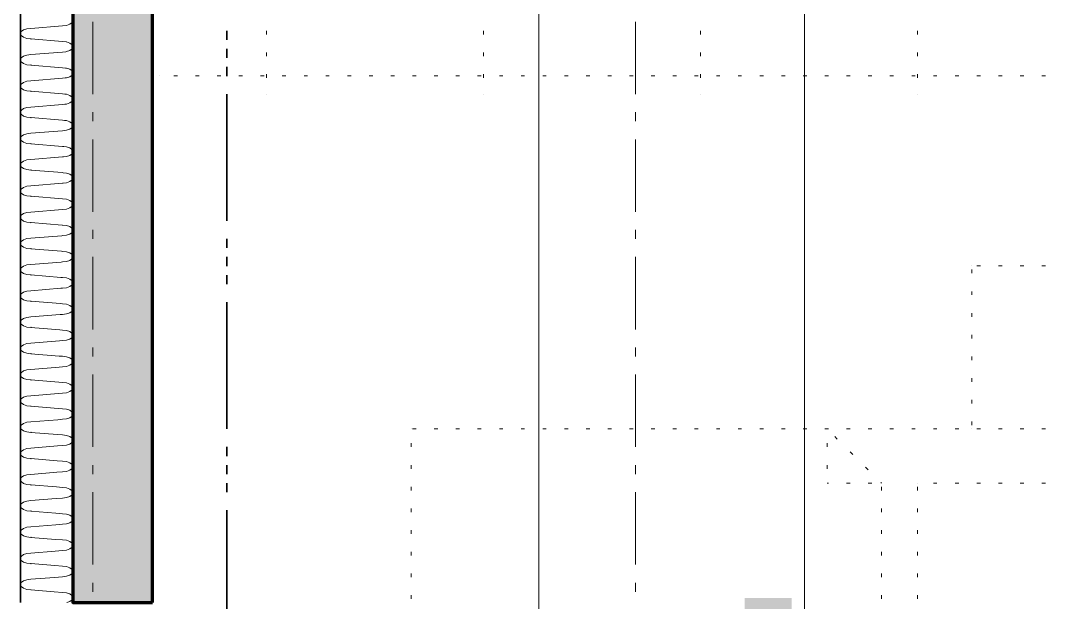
# Model space of a CAD drawing. Header units: millimetres. Extents: x 0 to 594, y 0 to 420.
# Drawn here: x 95.86 to 121.82, y 243.87 to 258.6 of the extents above; entities that cross this region are included whole.
import ezdxf

# ---------------------------------------------------------------- set-up
doc = ezdxf.new("R2010")
doc.units = ezdxf.units.MM
doc.header["$LTSCALE"] = 8
for name, color, linetype in [('PDF_Koty delkove', 7, 'Continuous'), ('PDF_Nabytek', 7, 'Continuous'), ('PDF_Osy hlavni', 7, 'Continuous'), ('PDF_Pozarni useky', 7, 'Continuous'), ('PDF_Steny obvodove nosne', 7, 'Continuous'), ('PDF_Zatepleni', 7, 'Continuous')]:
    doc.layers.add(name, color=color, linetype=linetype)

msp = doc.modelspace()

# ---------------------------------------------------------------- linework, layer by layer
at = {"layer": 'PDF_Koty delkove', "lineweight": 18}
for points in [[(115.713, 135.687), (115.713, 140.359), (115.713, 148.079), (115.713, 189.557), (115.713, 190.885), (115.713, 201.28), (115.713, 202.288), (115.713, 221.567), (115.713, 222.895), (115.713, 262.69), (115.713, 265.045), (115.713, 266.262), (115.713, 328.13), (115.713, 331.61)], [(108.99, 145.32), (108.99, 154.118), (108.99, 156.524), (108.99, 167.628), (108.99, 200.96), (108.99, 202.288), (108.99, 215.614), (108.99, 216.942), (108.99, 262.69), (108.99, 266.17)]]:
    msp.add_lwpolyline(points, dxfattribs=at)
at = {"layer": 'PDF_Koty delkove', "color": 7, "lineweight": 18, "true_color": 0xffffff, "transparency": 33554559}
msp.add_solid([(115.392, 241.603), (115.392, 243.982), (114.201, 241.603), (114.201, 243.982)], dxfattribs=at)
at = {"layer": 'PDF_Nabytek', "lineweight": 13}
for points in [[(102.09, 258.247), (102.09, 258.338)], [(107.586, 258.247), (107.586, 258.338)], [(113.081, 258.247), (113.081, 258.338)], [(118.576, 258.247), (118.576, 258.338)], [(102.09, 257.697), (102.09, 257.789)], [(107.586, 257.697), (107.586, 257.789)], [(113.081, 257.697), (113.081, 257.789)], [(118.576, 257.697), (118.576, 257.789)], [(102.09, 257.148), (102.09, 257.239)], [(107.586, 257.148), (107.586, 257.239)], [(113.081, 257.148), (113.081, 257.239)], [(118.576, 257.148), (118.576, 257.239)], [(99.388, 257.195), (99.388, 257.195)], [(99.835, 257.195), (99.744, 257.195)], [(100.385, 257.195), (100.293, 257.195)], [(100.934, 257.195), (100.843, 257.195)], [(101.484, 257.195), (101.392, 257.195)], [(102.033, 257.195), (101.942, 257.195)], [(102.583, 257.195), (102.491, 257.195)], [(103.133, 257.195), (103.041, 257.195)], [(103.682, 257.195), (103.591, 257.195)], [(104.232, 257.195), (104.14, 257.195)], [(104.781, 257.195), (104.69, 257.195)], [(105.331, 257.195), (105.239, 257.195)], [(105.88, 257.195), (105.789, 257.195)], [(106.43, 257.195), (106.338, 257.195)], [(106.979, 257.195), (106.888, 257.195)], [(107.529, 257.195), (107.437, 257.195)], [(108.078, 257.195), (107.987, 257.195)], [(108.628, 257.195), (108.536, 257.195)], [(109.177, 257.195), (109.086, 257.195)], [(109.727, 257.195), (109.635, 257.195)], [(110.276, 257.195), (110.185, 257.195)], [(110.826, 257.195), (110.734, 257.195)], [(111.375, 257.195), (111.284, 257.195)], [(111.925, 257.195), (111.833, 257.195)], [(112.475, 257.195), (112.383, 257.195)], [(113.024, 257.195), (112.932, 257.195)], [(113.574, 257.195), (113.482, 257.195)], [(114.123, 257.195), (114.032, 257.195)], [(114.673, 257.195), (114.581, 257.195)], [(115.222, 257.195), (115.131, 257.195)], [(115.772, 257.195), (115.68, 257.195)], [(116.321, 257.195), (116.23, 257.195)], [(116.871, 257.195), (116.779, 257.195)], [(117.42, 257.195), (117.329, 257.195)], [(117.97, 257.195), (117.878, 257.195)], [(118.519, 257.195), (118.428, 257.195)], [(119.069, 257.195), (118.977, 257.195)], [(119.618, 257.195), (119.527, 257.195)], [(120.168, 257.195), (120.076, 257.195)], [(120.717, 257.195), (120.626, 257.195)], [(121.267, 257.195), (121.175, 257.195)], [(121.816, 257.195), (121.725, 257.195)], [(102.09, 256.737), (102.09, 256.737)], [(107.586, 256.737), (107.586, 256.737)], [(113.081, 256.737), (113.081, 256.737)], [(118.576, 256.737), (118.576, 256.737)], [(119.95, 252.386), (119.95, 252.386)], [(119.95, 252.386), (119.95, 252.386)], [(119.95, 252.201), (119.95, 252.293)], [(120.168, 252.386), (120.076, 252.386)], [(120.717, 252.386), (120.626, 252.386)], [(121.267, 252.386), (121.175, 252.386)], [(121.816, 252.386), (121.725, 252.386)], [(119.95, 251.652), (119.95, 251.743)], [(119.95, 251.102), (119.95, 251.194)], [(119.95, 250.553), (119.95, 250.644)], [(119.95, 250.003), (119.95, 250.095)], [(119.95, 249.454), (119.95, 249.545)], [(119.95, 248.904), (119.95, 248.996)], [(119.95, 248.354), (119.95, 248.446)], [(105.754, 248.265), (105.754, 248.265)], [(105.754, 248.265), (105.754, 248.265)], [(105.88, 248.265), (105.789, 248.265)], [(106.43, 248.265), (106.338, 248.265)], [(106.979, 248.265), (106.888, 248.265)], [(107.529, 248.265), (107.437, 248.265)], [(108.078, 248.265), (107.987, 248.265)], [(108.628, 248.265), (108.536, 248.265)], [(109.177, 248.265), (109.086, 248.265)], [(109.727, 248.265), (109.635, 248.265)], [(110.276, 248.265), (110.185, 248.265)], [(110.826, 248.265), (110.734, 248.265)], [(111.375, 248.265), (111.284, 248.265)], [(111.925, 248.265), (111.833, 248.265)], [(112.475, 248.265), (112.383, 248.265)], [(113.024, 248.265), (112.932, 248.265)], [(113.574, 248.265), (113.482, 248.265)], [(114.123, 248.265), (114.032, 248.265)], [(114.673, 248.265), (114.581, 248.265)], [(115.222, 248.265), (115.131, 248.265)], [(115.772, 248.265), (115.68, 248.265)], [(116.321, 248.265), (116.23, 248.265)], [(116.286, 248.265), (116.286, 248.265)], [(116.286, 248.265), (116.286, 248.265)], [(116.871, 248.265), (116.779, 248.265)], [(117.42, 248.265), (117.329, 248.265)], [(117.97, 248.265), (117.878, 248.265)], [(118.519, 248.265), (118.428, 248.265)], [(119.069, 248.265), (118.977, 248.265)], [(119.618, 248.265), (119.527, 248.265)], [(119.95, 248.265), (119.95, 248.265)], [(120.168, 248.265), (120.076, 248.265)], [(120.717, 248.265), (120.626, 248.265)], [(121.267, 248.265), (121.175, 248.265)], [(121.816, 248.265), (121.725, 248.265)], [(105.754, 247.805), (105.754, 247.897)], [(116.286, 247.805), (116.286, 247.897)], [(116.545, 248.005), (116.481, 248.07)], [(116.934, 247.617), (116.869, 247.682)], [(105.754, 247.255), (105.754, 247.347)], [(116.286, 247.255), (116.286, 247.347)], [(117.323, 247.228), (117.258, 247.293)], [(116.321, 246.891), (116.286, 246.891)], [(116.286, 246.891), (116.286, 246.891)], [(116.286, 246.891), (116.286, 246.891)], [(116.871, 246.891), (116.779, 246.891)], [(117.42, 246.891), (117.329, 246.891)], [(117.66, 246.891), (117.646, 246.904)], [(117.66, 246.891), (117.66, 246.891)], [(117.66, 246.891), (117.66, 246.891)], [(117.66, 246.891), (117.66, 246.891)], [(118.576, 246.891), (118.576, 246.891)], [(118.576, 246.891), (118.576, 246.891)], [(119.069, 246.891), (118.977, 246.891)], [(119.618, 246.891), (119.527, 246.891)], [(120.168, 246.891), (120.076, 246.891)], [(120.717, 246.891), (120.626, 246.891)], [(121.267, 246.891), (121.175, 246.891)], [(121.816, 246.891), (121.725, 246.891)], [(105.754, 246.706), (105.754, 246.797)], [(117.66, 246.706), (117.66, 246.797)], [(118.576, 246.706), (118.576, 246.797)], [(105.754, 246.156), (105.754, 246.248)], [(117.66, 246.156), (117.66, 246.248)], [(118.576, 246.156), (118.576, 246.248)], [(105.754, 245.607), (105.754, 245.698)], [(117.66, 245.607), (117.66, 245.698)], [(118.576, 245.607), (118.576, 245.698)], [(105.754, 245.057), (105.754, 245.149)], [(117.66, 245.057), (117.66, 245.149)], [(118.576, 245.057), (118.576, 245.149)], [(105.754, 244.508), (105.754, 244.599)], [(117.66, 244.508), (117.66, 244.599)], [(118.576, 244.508), (118.576, 244.599)], [(105.754, 243.958), (105.754, 244.05)], [(117.66, 243.958), (117.66, 244.05)], [(118.576, 243.958), (118.576, 244.05)]]:
    msp.add_lwpolyline(points, dxfattribs=at)
at = {"layer": 'PDF_Osy hlavni', "lineweight": 18}
for points in [[(97.694, 256.735), (97.694, 258.567)], [(111.432, 258.567), (111.432, 256.735), (111.432, 258.567)], [(97.694, 256.048), (97.694, 256.277)], [(111.432, 256.277), (111.432, 256.048), (111.432, 256.277)], [(97.694, 253.758), (97.694, 255.59)], [(111.432, 253.758), (111.432, 255.59)], [(111.432, 253.758), (111.432, 255.59)], [(97.694, 253.071), (97.694, 253.3)], [(111.432, 253.3), (111.432, 253.071), (111.432, 253.3)], [(97.694, 250.782), (97.694, 252.613)], [(111.432, 250.782), (111.432, 252.613)], [(111.432, 250.782), (111.432, 252.613)], [(97.694, 250.095), (97.694, 250.324)], [(111.432, 250.324), (111.432, 250.095), (111.432, 250.324)], [(97.694, 247.805), (97.694, 249.637)], [(111.432, 247.805), (111.432, 249.637)], [(111.432, 247.805), (111.432, 249.637)], [(97.694, 247.118), (97.694, 247.347)], [(111.432, 247.347), (111.432, 247.118), (111.432, 247.347)], [(97.694, 244.828), (97.694, 246.66)], [(111.432, 244.828), (111.432, 246.66)], [(111.432, 244.828), (111.432, 246.66)], [(97.694, 244.141), (97.694, 244.37)], [(111.432, 244.37), (111.432, 244.141), (111.432, 244.37)]]:
    msp.add_lwpolyline(points, dxfattribs=at)
at = {"layer": 'PDF_Pozarni useky', "lineweight": 35}
for points in [[(101.083, 258.109), (101.083, 258.338)], [(101.083, 257.651), (101.083, 257.88)], [(101.083, 257.193), (101.083, 257.422)], [(101.083, 253.529), (101.083, 256.735)], [(101.083, 252.842), (101.083, 253.071)], [(101.083, 252.384), (101.083, 252.613)], [(101.083, 251.926), (101.083, 252.155)], [(101.083, 248.263), (101.083, 251.468)], [(101.083, 247.576), (101.083, 247.805)], [(101.083, 247.118), (101.083, 247.347)], [(101.083, 246.66), (101.083, 246.889)], [(101.083, 242.997), (101.083, 246.202)]]:
    msp.add_lwpolyline(points, dxfattribs=at)
at = {"layer": 'PDF_Steny obvodove nosne', "lineweight": 70}
msp.add_lwpolyline([(99.205, 243.869), (99.205, 262.827), (99.251, 262.827), (110.516, 262.827), (112.531, 262.827), (112.531, 262.827), (112.531, 265.026), (112.531, 272.948), (111.341, 272.948), (110.654, 272.948), (110.516, 272.948), (110.516, 264.842), (109.188, 264.842), (99.205, 264.842), (97.19, 264.842), (97.19, 243.869), (97.328, 243.869), (98.015, 243.869), (99.205, 243.869)], dxfattribs=at)
at = {"layer": 'PDF_Steny obvodove nosne', "color": 9, "lineweight": 9, "true_color": 0xc0c0c0, "transparency": 33554559}
msp.add_solid([(99.205, 243.869), (99.205, 264.842), (97.19, 243.869), (97.19, 264.842)], dxfattribs=at)
at = {"layer": 'PDF_Zatepleni', "lineweight": 35}
for points in [[(97.19, 266.17), (95.862, 266.17), (95.862, 243.869)], [(97.19, 243.869), (97.19, 264.842)]]:
    msp.add_lwpolyline(points, dxfattribs=at)
at = {"layer": 'PDF_Zatepleni', "lineweight": 9}
for points in [[(96.925, 258.465), (97.025, 258.475), (97.027, 258.475), (97.113, 258.504), (97.171, 258.547), (97.19, 258.584)], [(96.128, 258.399), (96.026, 258.389), (95.94, 258.36), (95.883, 258.317), (95.862, 258.266)], [(95.862, 258.266), (95.883, 258.216), (95.94, 258.173), (96.026, 258.144), (96.128, 258.134)], [(96.128, 258.399), (96.925, 258.465)], [(96.925, 258.068), (96.128, 258.134)], [(96.925, 258.068), (96.925, 258.068)], [(97.19, 257.948), (97.171, 257.985), (97.113, 258.029), (97.027, 258.058), (97.016, 258.059), (96.925, 258.068)], [(96.128, 257.735), (96.026, 257.725), (95.94, 257.696), (95.883, 257.653), (95.862, 257.602)], [(96.128, 257.735), (96.925, 257.801)], [(96.925, 257.801), (97.01, 257.809), (97.027, 257.811), (97.113, 257.84), (97.171, 257.883), (97.19, 257.92)], [(95.862, 257.602), (95.883, 257.552), (95.94, 257.509), (96.026, 257.48), (96.128, 257.47)], [(96.925, 257.404), (96.128, 257.47)], [(96.925, 257.404), (96.925, 257.404)], [(97.19, 257.284), (97.171, 257.321), (97.113, 257.365), (97.027, 257.394), (97.001, 257.396), (96.925, 257.404)], [(96.925, 257.137), (96.996, 257.144), (97.027, 257.147), (97.113, 257.176), (97.171, 257.219), (97.19, 257.256)], [(96.128, 257.071), (96.026, 257.061), (95.94, 257.032), (95.883, 256.989), (95.862, 256.938)], [(96.128, 257.071), (96.925, 257.137)], [(95.862, 256.938), (95.883, 256.888), (95.94, 256.844), (96.026, 256.816), (96.128, 256.806)], [(96.925, 256.74), (96.128, 256.806)], [(96.925, 256.74), (96.925, 256.74)], [(97.19, 256.62), (97.171, 256.657), (97.113, 256.701), (97.027, 256.73), (96.987, 256.734), (96.925, 256.74)], [(96.128, 256.407), (96.925, 256.473)], [(96.925, 256.473), (96.982, 256.479), (97.027, 256.483), (97.113, 256.512), (97.171, 256.555), (97.19, 256.592)], [(95.883, 256.325), (95.862, 256.274)], [(95.862, 256.274), (95.883, 256.224), (95.94, 256.18), (96.026, 256.152), (96.128, 256.142)], [(96.128, 256.407), (96.026, 256.397), (95.94, 256.368), (95.883, 256.325)], [(96.925, 256.076), (96.128, 256.142)], [(96.925, 256.076), (96.925, 256.076)], [(97.19, 255.956), (97.171, 255.993), (97.113, 256.037), (97.027, 256.066), (96.973, 256.071), (96.925, 256.076)], [(96.925, 255.809), (96.967, 255.813), (97.027, 255.819), (97.113, 255.848), (97.171, 255.891), (97.19, 255.928)], [(96.128, 255.743), (96.026, 255.733), (95.94, 255.704), (95.883, 255.661), (95.862, 255.61)], [(96.128, 255.743), (96.925, 255.809)], [(95.862, 255.61), (95.883, 255.56), (95.94, 255.516), (96.026, 255.488), (96.128, 255.478)], [(96.925, 255.412), (96.128, 255.478)], [(96.925, 255.412), (96.925, 255.412)], [(97.19, 255.292), (97.171, 255.329), (97.113, 255.373), (97.027, 255.402), (96.959, 255.408), (96.925, 255.412)], [(96.128, 255.079), (96.925, 255.145)], [(96.925, 255.145), (96.953, 255.148), (97.027, 255.155), (97.113, 255.184), (97.171, 255.227), (97.19, 255.264)], [(96.128, 255.079), (96.026, 255.069), (95.94, 255.04), (95.883, 254.997), (95.862, 254.946)], [(95.862, 254.946), (95.883, 254.896), (95.94, 254.852), (96.026, 254.824), (96.128, 254.814)], [(96.925, 254.748), (96.128, 254.814)], [(96.925, 254.748), (96.925, 254.748)], [(97.19, 254.628), (97.171, 254.665), (97.113, 254.709), (97.027, 254.738), (96.944, 254.746), (96.925, 254.748)], [(96.128, 254.415), (96.026, 254.405), (95.94, 254.376), (95.883, 254.333), (95.862, 254.282)], [(96.128, 254.415), (96.925, 254.481)], [(96.925, 254.481), (96.939, 254.482), (97.027, 254.491)], [(97.027, 254.491), (97.113, 254.52), (97.171, 254.563), (97.19, 254.6)], [(95.862, 254.282), (95.883, 254.232), (95.94, 254.188), (96.026, 254.16), (96.128, 254.15)], [(96.925, 254.084), (96.128, 254.15)], [(96.925, 254.084), (96.925, 254.084)], [(97.19, 253.964), (97.171, 254.001), (97.113, 254.045), (97.027, 254.074), (96.93, 254.083), (96.925, 254.084)], [(96.925, 253.817), (97.027, 253.827), (97.113, 253.856), (97.171, 253.899), (97.19, 253.936)], [(96.128, 253.751), (96.026, 253.741), (95.94, 253.712), (95.883, 253.669), (95.862, 253.618)], [(95.862, 253.618), (95.883, 253.568), (95.94, 253.524), (96.026, 253.496), (96.128, 253.486)], [(96.128, 253.751), (96.924, 253.817), (96.925, 253.817)], [(96.925, 253.42), (96.916, 253.421), (96.128, 253.486)], [(96.925, 253.42), (96.925, 253.42)], [(97.19, 253.3), (97.171, 253.337), (97.113, 253.381), (97.027, 253.41), (96.925, 253.42)], [(96.128, 253.087), (96.026, 253.077), (95.94, 253.048), (95.883, 253.005), (95.862, 252.954)], [(96.128, 253.087), (96.91, 253.152), (96.925, 253.153)], [(96.925, 253.153), (97.027, 253.163), (97.113, 253.192), (97.171, 253.235), (97.19, 253.272)], [(95.862, 252.954), (95.883, 252.904), (95.94, 252.86), (96.026, 252.832), (96.128, 252.822)], [(96.925, 252.756), (96.902, 252.758), (96.128, 252.822)], [(96.925, 252.756), (96.925, 252.756)], [(97.19, 252.636), (97.171, 252.673), (97.113, 252.717), (97.027, 252.746), (96.925, 252.756)], [(96.925, 252.489), (97.027, 252.499), (97.113, 252.528), (97.171, 252.571), (97.19, 252.608)], [(96.128, 252.423), (96.026, 252.413), (95.94, 252.384), (95.883, 252.341), (95.862, 252.29)], [(95.862, 252.29), (95.883, 252.239), (95.94, 252.196), (96.026, 252.168)], [(96.128, 252.423), (96.896, 252.486), (96.925, 252.489)], [(96.026, 252.168), (96.128, 252.158)], [(96.925, 252.092), (96.887, 252.095), (96.128, 252.158)], [(96.925, 252.092), (96.925, 252.092)], [(97.19, 251.972), (97.171, 252.009), (97.113, 252.053), (97.027, 252.082), (96.925, 252.092)], [(96.128, 251.759), (96.026, 251.749), (95.94, 251.72), (95.883, 251.677), (95.862, 251.626)], [(96.128, 251.759), (96.881, 251.821), (96.925, 251.825)], [(96.925, 251.825), (97.027, 251.835), (97.113, 251.864), (97.171, 251.907), (97.19, 251.944)], [(95.862, 251.626), (95.883, 251.575), (95.94, 251.532), (96.026, 251.504), (96.128, 251.494)], [(96.925, 251.428), (96.873, 251.432), (96.128, 251.494)], [(96.925, 251.428), (96.925, 251.428)], [(97.19, 251.308), (97.171, 251.345), (97.113, 251.389), (97.027, 251.418), (96.925, 251.428)], [(96.925, 251.161), (97.027, 251.171), (97.113, 251.2), (97.171, 251.243), (97.19, 251.28)], [(96.128, 251.095), (96.026, 251.085), (95.94, 251.056), (95.883, 251.013), (95.862, 250.962)], [(96.128, 251.095), (96.867, 251.156), (96.925, 251.161)], [(95.862, 250.962), (95.883, 250.911), (95.94, 250.868), (96.026, 250.84), (96.128, 250.829)], [(96.925, 250.764), (96.859, 250.769), (96.128, 250.829)], [(96.925, 250.764), (96.925, 250.764)], [(97.19, 250.644), (97.171, 250.681), (97.113, 250.725), (97.027, 250.754), (96.925, 250.764)], [(96.128, 250.431), (96.853, 250.491), (96.925, 250.497)], [(96.925, 250.497), (97.027, 250.507), (97.113, 250.536), (97.171, 250.579), (97.19, 250.616)], [(96.128, 250.431), (96.026, 250.421), (95.94, 250.392), (95.883, 250.349), (95.862, 250.298)], [(95.862, 250.298), (95.883, 250.247), (95.94, 250.204), (96.026, 250.176), (96.128, 250.165)], [(96.925, 250.1), (96.844, 250.106), (96.128, 250.165)], [(96.925, 250.1), (96.925, 250.1)], [(96.925, 250.1), (96.925, 250.1)], [(97.19, 249.98), (97.171, 250.017), (97.113, 250.061), (97.027, 250.09), (96.925, 250.1)], [(96.925, 249.833), (97.027, 249.843), (97.113, 249.872), (97.171, 249.915), (97.19, 249.952)], [(96.128, 249.767), (96.026, 249.757), (95.94, 249.728), (95.883, 249.685), (95.862, 249.634)], [(96.128, 249.767), (96.838, 249.826), (96.925, 249.833)], [(95.862, 249.634), (95.883, 249.583), (95.94, 249.54), (96.026, 249.512), (96.128, 249.501)], [(96.925, 249.436), (96.83, 249.444), (96.128, 249.501)], [(96.925, 249.436), (96.925, 249.436)], [(97.19, 249.316), (97.171, 249.353), (97.113, 249.397), (97.027, 249.426), (96.925, 249.436)], [(96.128, 249.103), (96.824, 249.161), (96.925, 249.169)], [(96.925, 249.169), (97.027, 249.179), (97.113, 249.208), (97.171, 249.251), (97.19, 249.288)], [(96.128, 249.103), (96.026, 249.093), (95.94, 249.064), (95.883, 249.021), (95.862, 248.97)], [(95.862, 248.97), (95.883, 248.919), (95.94, 248.876), (96.026, 248.848), (96.128, 248.837)], [(96.925, 248.772), (96.816, 248.781), (96.128, 248.837)], [(96.925, 248.772), (96.925, 248.772)], [(97.19, 248.652), (97.171, 248.689), (97.113, 248.733), (97.027, 248.762), (96.925, 248.772)], [(96.128, 248.439), (96.026, 248.429), (95.94, 248.4), (95.883, 248.357), (95.862, 248.306)], [(96.128, 248.439), (96.81, 248.495), (96.925, 248.505)], [(96.925, 248.505), (97.027, 248.515), (97.113, 248.544), (97.171, 248.587), (97.19, 248.624)], [(95.862, 248.306), (95.883, 248.255), (95.94, 248.212), (96.026, 248.184), (96.128, 248.173)], [(96.925, 248.108), (96.802, 248.118), (96.128, 248.173)], [(96.925, 248.108), (96.925, 248.108)], [(97.19, 247.988), (97.171, 248.025), (97.113, 248.069), (97.027, 248.098), (96.925, 248.108)], [(96.925, 247.841), (97.027, 247.851), (97.113, 247.88), (97.171, 247.923), (97.19, 247.96)], [(96.128, 247.775), (96.026, 247.765), (95.94, 247.736), (95.883, 247.693), (95.862, 247.642)], [(95.862, 247.642), (95.883, 247.591), (95.94, 247.548), (96.026, 247.52), (96.128, 247.509)], [(96.128, 247.775), (96.795, 247.83), (96.925, 247.841)], [(96.925, 247.444), (96.787, 247.455), (96.128, 247.509)], [(96.925, 247.444), (96.925, 247.444)], [(97.19, 247.324), (97.171, 247.361), (97.113, 247.405), (97.027, 247.434), (96.925, 247.444)], [(96.128, 247.111), (96.026, 247.101), (95.94, 247.072), (95.883, 247.029), (95.862, 246.978)], [(96.128, 247.111), (96.781, 247.165), (96.925, 247.177)], [(96.925, 247.177), (97.027, 247.187), (97.113, 247.216), (97.171, 247.259), (97.19, 247.296)], [(95.862, 246.978), (95.883, 246.927), (95.94, 246.884), (96.026, 246.856), (96.128, 246.845)], [(96.925, 246.78), (96.773, 246.792), (96.128, 246.845)], [(96.925, 246.78), (96.925, 246.78)], [(97.19, 246.66), (97.171, 246.697), (97.113, 246.741), (97.027, 246.77), (96.925, 246.78)], [(96.925, 246.513), (97.027, 246.523), (97.113, 246.552), (97.171, 246.595), (97.19, 246.632)], [(96.128, 246.447), (96.026, 246.437), (95.94, 246.408), (95.883, 246.365), (95.862, 246.314)], [(95.862, 246.314), (95.883, 246.263), (95.94, 246.22), (96.026, 246.192), (96.128, 246.181)], [(96.128, 246.447), (96.767, 246.5), (96.925, 246.513)], [(96.925, 246.116), (96.759, 246.129), (96.128, 246.181)], [(96.925, 246.116), (96.925, 246.116)], [(97.19, 245.996), (97.171, 246.033), (97.113, 246.077), (97.027, 246.106), (96.925, 246.116)], [(96.128, 245.783), (96.753, 245.835), (96.925, 245.849)], [(96.925, 245.849), (97.027, 245.859), (97.113, 245.888), (97.171, 245.931), (97.19, 245.968)], [(96.128, 245.783), (96.026, 245.773), (95.94, 245.744), (95.883, 245.701), (95.862, 245.65)], [(95.862, 245.65), (95.883, 245.599), (95.94, 245.556), (96.026, 245.528), (96.128, 245.517)], [(96.925, 245.452), (96.745, 245.467), (96.128, 245.517)], [(96.925, 245.452), (96.925, 245.452)], [(97.19, 245.332), (97.171, 245.369), (97.113, 245.413), (97.027, 245.442), (96.925, 245.452)], [(96.925, 245.185), (97.027, 245.195), (97.113, 245.224), (97.171, 245.267), (97.19, 245.304)], [(96.128, 245.119), (96.026, 245.109), (95.94, 245.08), (95.883, 245.037), (95.862, 244.986)], [(96.128, 245.119), (96.738, 245.169), (96.925, 245.185)], [(95.862, 244.986), (95.883, 244.935), (95.94, 244.892), (96.026, 244.863), (96.128, 244.853)], [(96.925, 244.788), (96.73, 244.804), (96.128, 244.853)], [(96.925, 244.788), (96.925, 244.788)], [(97.19, 244.668), (97.171, 244.705), (97.113, 244.749), (97.027, 244.777), (96.925, 244.788)], [(96.128, 244.455), (96.724, 244.504), (96.925, 244.521)], [(96.925, 244.521), (97.027, 244.531), (97.113, 244.56), (97.171, 244.603), (97.19, 244.64)], [(96.128, 244.455), (96.026, 244.445), (95.94, 244.416), (95.883, 244.373), (95.862, 244.322)], [(95.862, 244.322), (95.883, 244.271), (95.94, 244.228), (96.026, 244.199), (96.128, 244.189)], [(96.716, 244.141), (96.128, 244.189)], [(96.925, 244.124), (96.716, 244.141)], [(96.925, 244.124), (96.925, 244.124)], [(97.19, 244.004), (97.171, 244.041), (97.113, 244.085), (97.027, 244.113), (96.925, 244.124)], [(97.033, 243.869), (97.113, 243.896), (97.171, 243.939), (97.19, 243.976)]]:
    msp.add_lwpolyline(points, dxfattribs=at)
at = {"layer": 'PDF_Zatepleni', "lineweight": 9, "transparency": 33554559}
for points in [[(96.128, 258.113), (96.107, 258.134), (96.149, 258.134), (96.128, 258.154)], [(96.128, 257.449), (96.107, 257.47), (96.149, 257.47), (96.128, 257.49)], [(96.128, 256.785), (96.107, 256.806), (96.149, 256.806), (96.128, 256.826)], [(96.128, 256.121), (96.107, 256.142), (96.149, 256.142), (96.128, 256.162)], [(96.128, 255.457), (96.107, 255.478), (96.149, 255.478), (96.128, 255.498)], [(96.128, 254.793), (96.107, 254.814), (96.149, 254.814), (96.128, 254.834)], [(96.128, 254.129), (96.107, 254.15), (96.149, 254.15), (96.128, 254.17)], [(96.128, 253.465), (96.107, 253.486), (96.149, 253.486), (96.128, 253.506)], [(96.128, 252.801), (96.107, 252.822), (96.149, 252.822), (96.128, 252.842)], [(96.128, 252.137), (96.107, 252.158), (96.149, 252.158), (96.128, 252.178)], [(96.128, 251.473), (96.107, 251.494), (96.149, 251.494), (96.128, 251.514)], [(96.128, 250.809), (96.107, 250.829), (96.149, 250.829), (96.128, 250.85)], [(96.128, 250.145), (96.107, 250.165), (96.149, 250.165), (96.128, 250.186)], [(96.128, 249.481), (96.107, 249.501), (96.149, 249.501), (96.128, 249.522)], [(96.128, 248.817), (96.107, 248.837), (96.149, 248.837), (96.128, 248.858)], [(96.128, 248.153), (96.107, 248.173), (96.149, 248.173), (96.128, 248.194)], [(96.128, 247.489), (96.107, 247.509), (96.149, 247.509), (96.128, 247.53)], [(96.128, 246.825), (96.107, 246.845), (96.149, 246.845), (96.128, 246.866)], [(96.128, 246.161), (96.107, 246.181), (96.149, 246.181), (96.128, 246.202)], [(96.128, 245.497), (96.107, 245.517), (96.149, 245.517), (96.128, 245.538)], [(96.128, 244.833), (96.107, 244.853), (96.149, 244.853), (96.128, 244.874)], [(96.128, 244.169), (96.107, 244.189), (96.149, 244.189), (96.128, 244.21)]]:
    msp.add_solid(points, dxfattribs=at)

doc.saveas('drawing.dxf')
